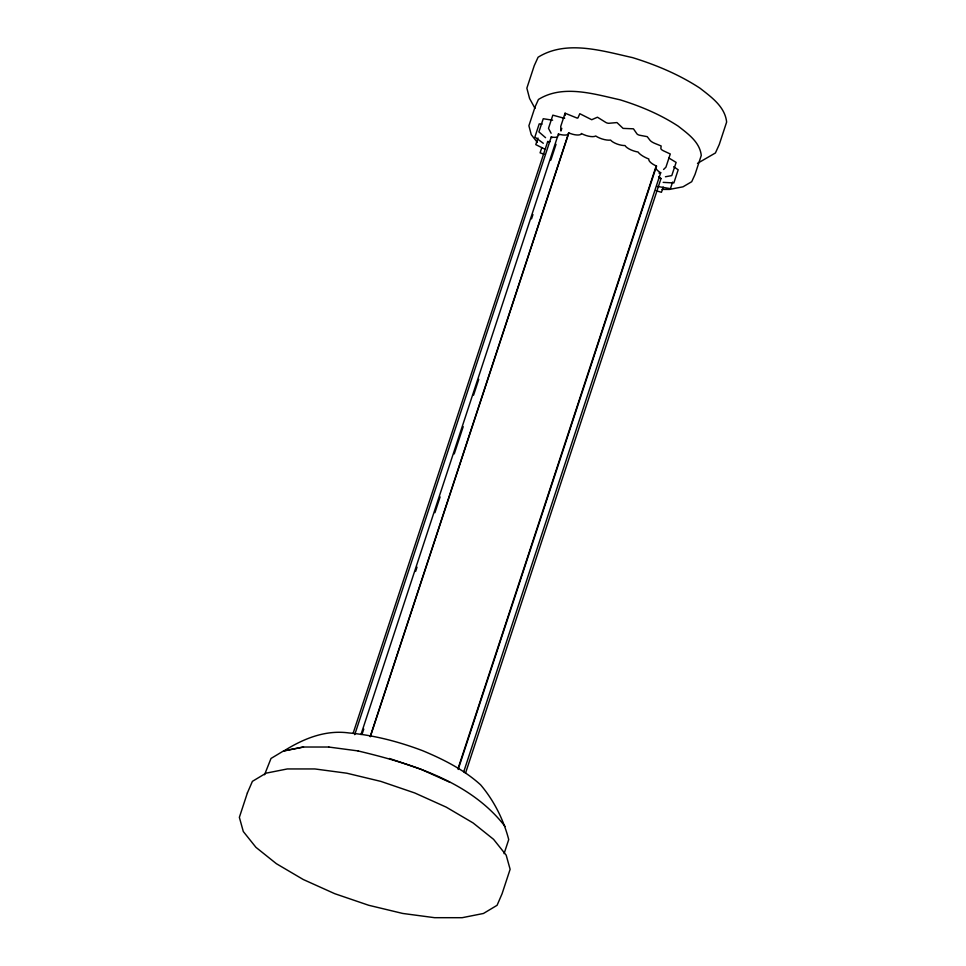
<?xml version="1.0" encoding="UTF-8"?>
<svg xmlns="http://www.w3.org/2000/svg" width="966" height="966" viewBox="0 0 966 966"><rect width="100%" height="100%" fill="white"/><g stroke="black" fill="none" stroke-linecap="round" stroke-linejoin="round"><path stroke-width="1.45" d="M545.561 137.679L538.907 131.907L543.242 118.721L552.612 120.207M551.103 133.26L548.495 128.345L552.83 115.159L563.371 118.045A2.21 0.773 18.2 0 0 564.687 118.178M543.29 143.27L534.874 137.075L539.209 123.889L542.059 124.131M264.539 774.756L271.011 758.455L283.569 750.92L303.227 747.02L328.851 747.032M537.965 138.029L535.792 144.622L545.247 149.344M541.829 147.556L540.091 152.833L544.027 154.174M353.085 733.435L547.71 141.519A9.72 3.405 18.2 0 0 550.137 141.628M354.739 734.643L551.236 136.991A10.662 3.731 18.2 0 0 557.648 136.906M360.958 734.558L558.396 134.032A10.348 3.623 18.2 0 0 568.684 132.837A9.515 3.333 18.2 0 0 581.399 133.501A9.793 3.429 18.2 0 0 595.684 135.977A10.674 3.743 18.2 0 0 610.56 140.082A9.72 3.405 18.2 0 0 625.014 145.552A10.662 3.731 18.2 0 0 638.055 152.012A16.507 5.784 18.2 0 0 648.814 159.004A13.089 4.588 18.2 0 0 656.53 166.08A13.089 4.588 18.2 0 0 660.696 172.733L463.728 771.822M663.582 169.485L665.936 167.166L670.271 153.98L663.352 150.768A4.963 1.739 18.2 0 1 660.865 148.486L661.13 145.963L654.61 143.306A8.38 2.934 18.2 0 1 650.009 140.299L647.232 136.665L639.661 135.24A2.524 0.881 18.2 0 1 636.992 133.924L633.442 128.816L623.094 128.393L616.96 122.573L608.87 123.286A2.536 0.894 18.2 0 1 605.827 122.441L597.459 117.212L591.723 119.724L579.805 113.71L577.934 117.973L577.149 118.106L565.074 113.203L560.739 126.389L560.932 131.014L561.801 128.369M362.359 733.387L363.771 729.088M415.609 571.437L417.022 567.139M434.929 512.68L440.11 496.91M454.249 453.911L463.197 426.682M473.569 395.154L478.75 379.384M531.529 218.859L532.942 214.561M550.849 160.102L556.03 144.332M370.304 736.237L568.684 132.837M370.316 736.78L568.708 133.38M458.439 767.402L655.878 166.876M458.15 769.467L656.53 166.08M465.467 773.319L661.022 178.529A10.674 3.743 18.2 0 1 658.571 176.549M663.183 187.03L661.444 192.294L656.023 190.676M672.602 182.055L670.428 188.648L657.351 186.438M504.083 853.654L508.72 839.575C503.564 819.651 493.916 800.512 480.585 784.803C463.74 769.576 443.309 759.3 422.504 750.642C398.801 741.695 374.144 735.223 348.871 732.94C325.325 729.728 303.505 738.64 283.932 750.932L303.517 747.032M663.171 182.357L673.845 182.972L678.18 169.787L673.688 166.732M665.429 176.766L671.781 175.595L676.115 162.409L669.353 158.291A4.963 1.739 18.2 0 1 669.003 158.05M697.488 163.363L715.42 152.966L719.247 144.55L726.637 122.054C724.971 106.574 711.254 97.035 699.964 88.172C679.195 74.587 656.216 64.939 632.561 57.622C602.41 50.957 566.402 39.558 538.074 57.248L534.246 65.664L526.856 88.16L529.585 98.496L535.007 108.361M662.121 189.408L669.402 189.433L682.986 186.824L691.716 181.705L695.025 174.435L701.268 155.441C699.831 142.074 687.985 133.827 678.229 126.172C660.297 114.447 640.458 106.115 620.027 99.8C593.993 94.04 562.9 84.199 538.436 99.474L535.14 106.743L528.897 125.749L531.252 134.672L537.362 142.437M328.621 747.02L358.205 750.944M358.036 750.932C411.118 763.623 470.502 781.373 505.085 826.498M389.455 758.491L420.753 769.165L449.782 782.243M565.074 113.203L565.17 115.509M659.005 173.095A10.674 3.743 18.2 0 1 660.696 172.733M659.754 178.42A9.72 3.405 18.2 0 1 661.022 178.529M547.71 141.519A10.674 3.743 18.2 0 1 548.676 142.171M551.236 136.991A9.72 3.405 18.2 0 1 552.057 137.679M558.396 134.032A10.662 3.731 18.2 0 1 558.891 135.216M247.393 792.917L239.363 817.345L243.299 831.521L255.93 847.327L276.373 863.689L303.252 879.507L334.731 893.683L368.662 905.263L402.725 913.45L434.615 917.688L462.146 917.7L483.447 913.474L497.079 905.299L502.079 893.731L510.12 869.291L506.172 855.127L493.554 839.321L473.099 822.947L446.22 807.141L414.752 792.965L380.821 781.385L346.746 773.198L314.868 768.948L287.325 768.948L266.024 773.174L252.404 781.349L247.393 792.917"/></g></svg>
